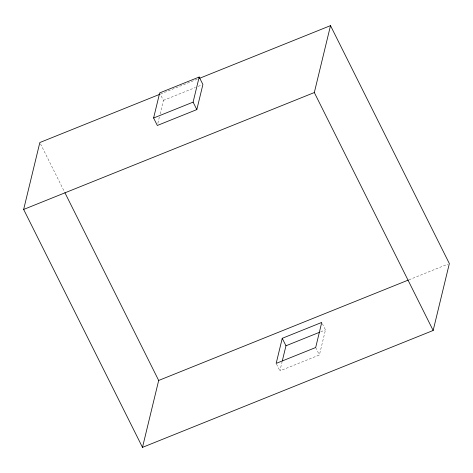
<?xml version="1.0" encoding="UTF-8"?>
<svg xmlns="http://www.w3.org/2000/svg" width="473" height="473" viewBox="0 0 473 473"><rect width="100%" height="100%" fill="white"/><g stroke="black" fill="none" stroke-linecap="round" stroke-linejoin="round"><path stroke-width="0.35" stroke-dasharray="2.37 1.77" d="M157.846 123.329L159.407 116.872M160.105 114.005L163.398 100.382L160.294 94.168M322.361 323.674L325.471 329.894L319.399 354.987L279.898 370.873L282.15 361.549M160.495 94.003L197.513 79.115M163.398 100.382L195.408 87.511M198.134 86.417L201.539 85.045M408.903 279.833L447.978 264.117M320.7 331.81L325.471 329.894M315.674 347.525L319.399 354.987M276.48 364.033L279.898 370.873M40.501 143.845L64.594 192.091"/><path stroke-width="0.71" d="M199.571 78.287L330.509 25.631L449.35 263.562L433.162 330.473L142.491 447.369L23.65 209.438L39.838 142.527L159.809 94.281M153.601 118.014L159.673 92.921L199.174 77.034L202.905 84.496L196.833 109.588L157.326 125.475L153.601 118.014L193.102 102.127L199.174 77.034M142.491 447.369L158.68 380.458L64.925 192.753M433.162 330.473L314.32 92.542L330.509 25.631M282.239 338.319L276.167 363.412L315.674 347.525L321.741 322.432L282.239 338.319L285.964 345.781L282.322 360.834M23.65 209.438L314.32 92.542M158.68 380.458L408.217 280.105M285.964 345.781L319.34 332.359M193.102 102.127L196.833 109.588"/></g></svg>
